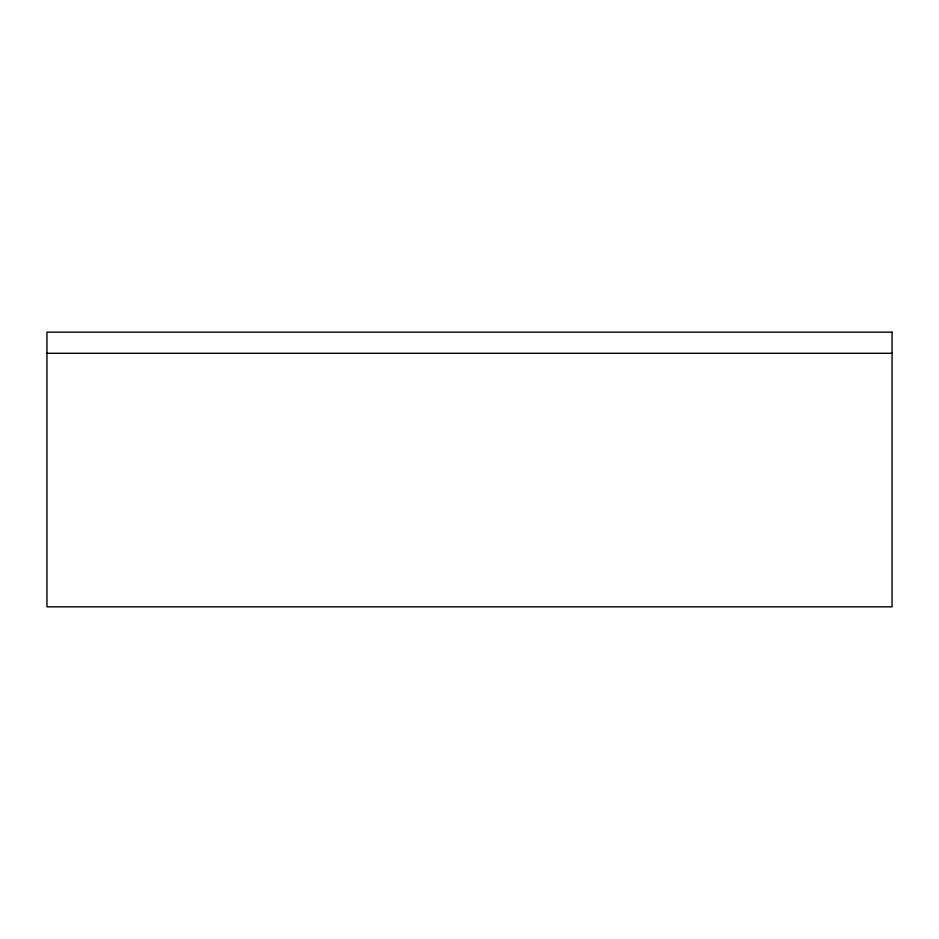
<?xml version="1.0" encoding="UTF-8"?>
<svg xmlns="http://www.w3.org/2000/svg" width="939" height="939" viewBox="0 0 939 939"><rect width="100%" height="100%" fill="white"/><g stroke="black" fill="none" stroke-linecap="round" stroke-linejoin="round"><path stroke-width="1.41" d="M46.95 353.299L892.05 353.299M892.05 332.171L46.95 332.171L46.95 606.829L892.05 606.829L892.05 332.171"/></g></svg>
